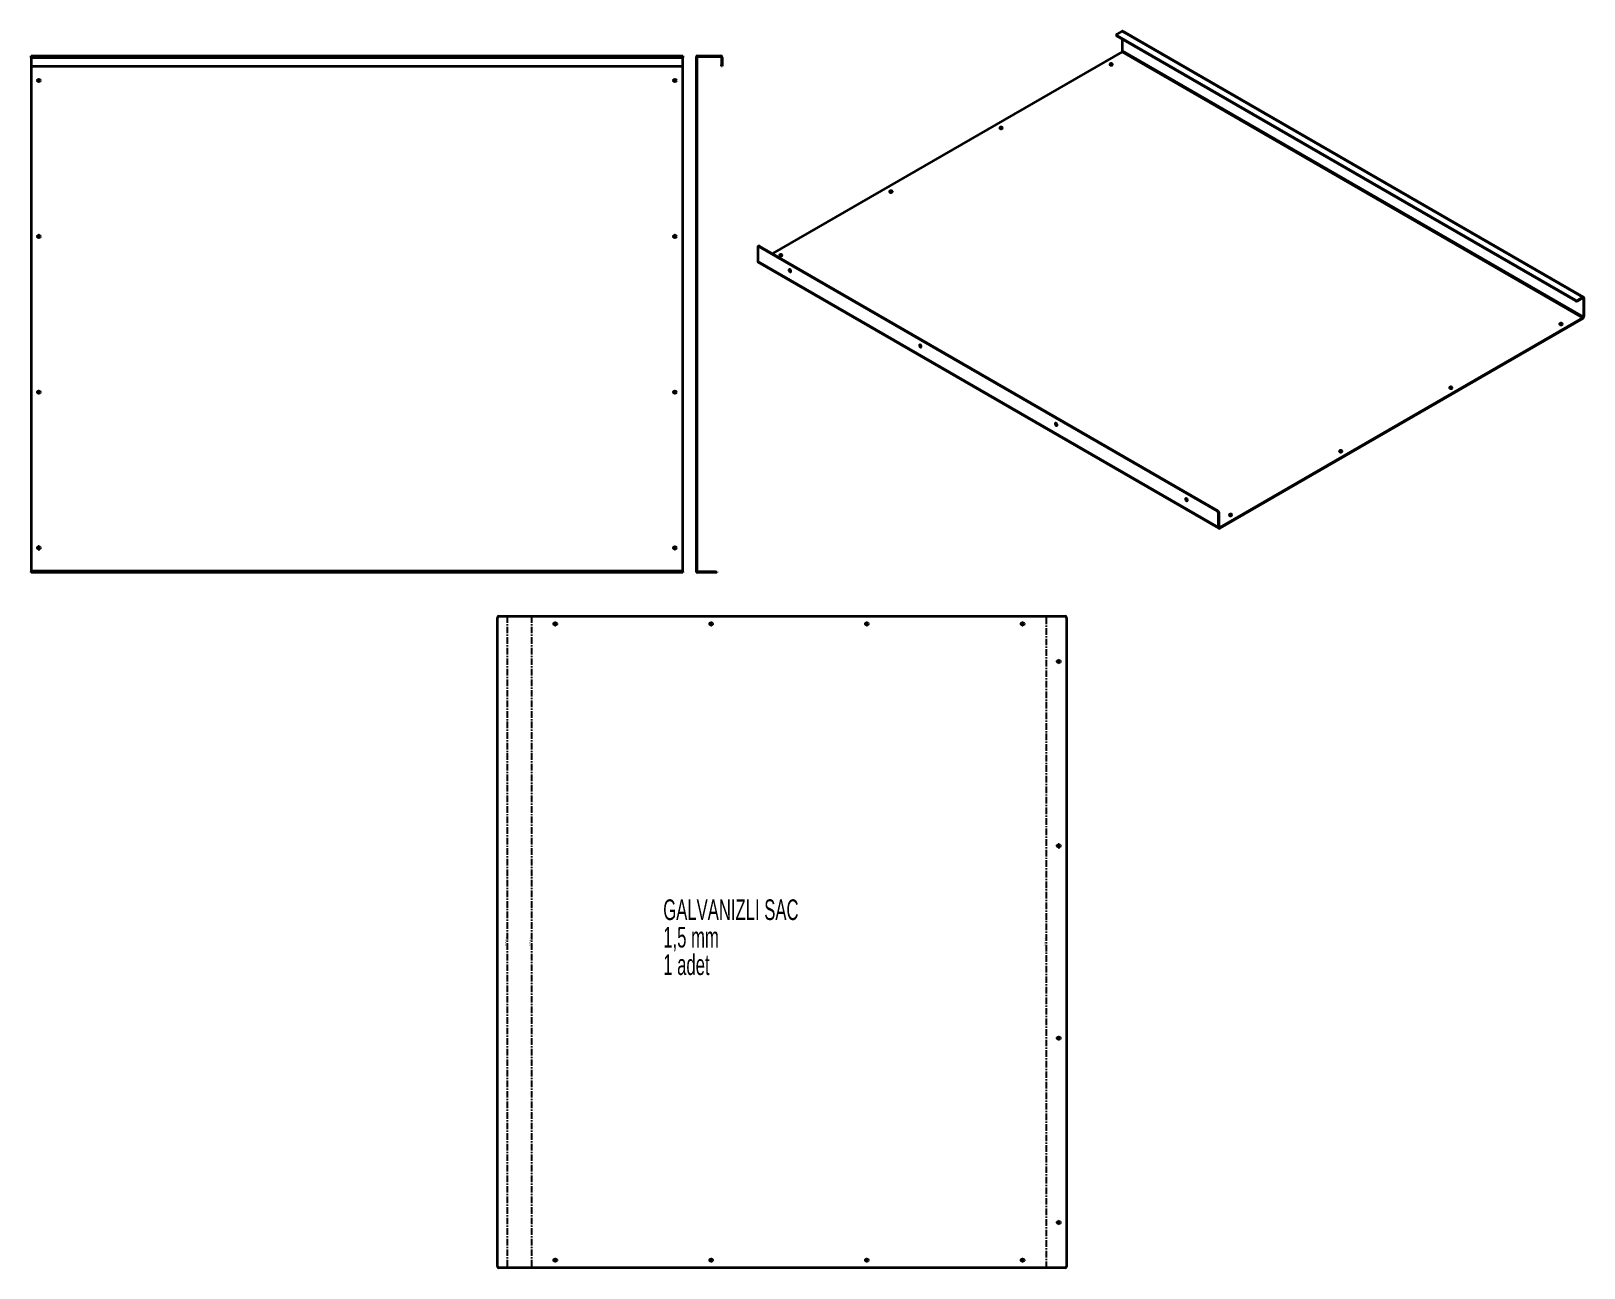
# Model space of a CAD drawing. Header units: millimetres. Extents: x -1335 to 1655, y -1247 to 1134.
import ezdxf

# ---------------------------------------------------------------- set-up
doc = ezdxf.new("R2010")
doc.units = ezdxf.units.MM
doc.linetypes.add('CENTERX2', pattern=[20.32, 12.7, -2.54, 2.54, -2.54])
doc.styles.add('SLDTEXTSTYLE0', font='TXT', dxfattribs={"width": 0.605})
doc.styles.add('SLDTEXTSTYLE1', font='TXT', dxfattribs={"width": 0.5675})

# ---------------------------------------------------------------- blocks, each defined once
blk = doc.blocks.new('SW_NOTE_0')
at = {"color": 0, "linetype": 'Continuous', "lineweight": 0, "attachment_point": 1, "style": 'SLDTEXTSTYLE0'}
for s, insert, char_height in [('GALVANIZLI SAC', (0, 51.2), 39.688), ('1,5 mm', (0, -1.8), 39.69), ('1 adet', (0, -54.7), 39.69)]:
    blk.add_mtext(s, dxfattribs=dict(at, insert=insert, char_height=char_height))
blk = doc.blocks.new('SW_CENTERMARKSYMBOL_0')
at = {"color": 0, "linetype": 'Continuous', "lineweight": 18}
for p, q in [((-5, 0), (-5.25, 0)), ((0, 0), (-2.5, 0)), ((0, 5), (0, 5.25)), ((0, 0), (0, 2.5)), ((0, 0), (0, -2.5)), ((0, 0), (2.5, 0)), ((5, 0), (5.25, 0)), ((0, -5), (0, -5.25))]:
    blk.add_line(p, q, dxfattribs=at)
blk = doc.blocks.new('SW_CENTERMARKSYMBOL_1')
at = {"color": 0, "linetype": 'Continuous', "lineweight": 18}
for p, q in [((-5, 0), (-5.25, 0)), ((0, 0), (-2.5, 0)), ((0, 5), (0, 5.25)), ((0, 0), (0, 2.5)), ((0, 0), (0, -2.5)), ((0, 0), (2.5, 0)), ((5, 0), (5.25, 0)), ((0, -5), (0, -5.25))]:
    blk.add_line(p, q, dxfattribs=at)
blk = doc.blocks.new('SW_CENTERMARKSYMBOL_2')
at = {"color": 0, "linetype": 'Continuous', "lineweight": 18}
for p, q in [((-5, 0), (-5.25, 0)), ((0, 0), (-2.5, 0)), ((0, 5), (0, 5.25)), ((0, 0), (0, 2.5)), ((0, 0), (0, -2.5)), ((0, 0), (2.5, 0)), ((5, 0), (5.25, 0)), ((0, -5), (0, -5.25))]:
    blk.add_line(p, q, dxfattribs=at)
blk = doc.blocks.new('SW_CENTERMARKSYMBOL_3')
at = {"color": 0, "linetype": 'Continuous', "lineweight": 18}
for p, q in [((-5, 0), (-5.25, 0)), ((0, 0), (-2.5, 0)), ((0, 5), (0, 5.25)), ((0, 0), (0, 2.5)), ((0, 0), (0, -2.5)), ((0, 0), (2.5, 0)), ((5, 0), (5.25, 0)), ((0, -5), (0, -5.25))]:
    blk.add_line(p, q, dxfattribs=at)
blk = doc.blocks.new('SW_CENTERMARKSYMBOL_4')
at = {"color": 0, "linetype": 'Continuous', "lineweight": 18}
for p, q in [((-5, 0), (-5.25, 0)), ((0, 0), (-2.5, 0)), ((0, 5), (0, 5.25)), ((0, 0), (0, 2.5)), ((0, 0), (0, -2.5)), ((0, 0), (2.5, 0)), ((5, 0), (5.25, 0)), ((0, -5), (0, -5.25))]:
    blk.add_line(p, q, dxfattribs=at)
blk = doc.blocks.new('SW_CENTERMARKSYMBOL_5')
at = {"color": 0, "linetype": 'Continuous', "lineweight": 18}
for p, q in [((-5, 0), (-5.25, 0)), ((0, 0), (-2.5, 0)), ((0, 5), (0, 5.25)), ((0, 0), (0, 2.5)), ((0, 0), (0, -2.5)), ((0, 0), (2.5, 0)), ((5, 0), (5.25, 0)), ((0, -5), (0, -5.25))]:
    blk.add_line(p, q, dxfattribs=at)
blk = doc.blocks.new('SW_CENTERMARKSYMBOL_6')
at = {"color": 0, "linetype": 'Continuous', "lineweight": 18}
for p, q in [((-5, 0), (-5.25, 0)), ((0, 0), (-2.5, 0)), ((0, 5), (0, 5.25)), ((0, 0), (0, 2.5)), ((0, 0), (0, -2.5)), ((0, 0), (2.5, 0)), ((5, 0), (5.25, 0)), ((0, -5), (0, -5.25))]:
    blk.add_line(p, q, dxfattribs=at)
blk = doc.blocks.new('SW_CENTERMARKSYMBOL_7')
at = {"color": 0, "linetype": 'Continuous', "lineweight": 18}
for p, q in [((-5, 0), (-5.25, 0)), ((0, 0), (-2.5, 0)), ((0, 5), (0, 5.25)), ((0, 0), (0, 2.5)), ((0, 0), (0, -2.5)), ((0, 0), (2.5, 0)), ((5, 0), (5.25, 0)), ((0, -5), (0, -5.25))]:
    blk.add_line(p, q, dxfattribs=at)
blk = doc.blocks.new('SW_CENTERMARKSYMBOL_8')
at = {"color": 0, "linetype": 'Continuous', "lineweight": 18}
for p, q in [((-5, 0), (-5.25, 0)), ((0, 0), (-2.5, 0)), ((0, 5), (0, 5.25)), ((0, 0), (0, 2.5)), ((0, 0), (0, -2.5)), ((0, 0), (2.5, 0)), ((5, 0), (5.25, 0)), ((0, -5), (0, -5.25))]:
    blk.add_line(p, q, dxfattribs=at)
blk = doc.blocks.new('SW_CENTERMARKSYMBOL_9')
at = {"color": 0, "linetype": 'Continuous', "lineweight": 18}
for p, q in [((-5, 0), (-5.25, 0)), ((0, 0), (-2.5, 0)), ((0, 5), (0, 5.25)), ((0, 0), (0, 2.5)), ((0, 0), (0, -2.5)), ((0, 0), (2.5, 0)), ((5, 0), (5.25, 0)), ((0, -5), (0, -5.25))]:
    blk.add_line(p, q, dxfattribs=at)
blk = doc.blocks.new('SW_CENTERMARKSYMBOL_10')
at = {"color": 0, "linetype": 'Continuous', "lineweight": 18}
for p, q in [((-5, 0), (-5.25, 0)), ((0, 0), (-2.5, 0)), ((0, 5), (0, 5.25)), ((0, 0), (0, 2.5)), ((0, 0), (0, -2.5)), ((0, 0), (2.5, 0)), ((5, 0), (5.25, 0)), ((0, -5), (0, -5.25))]:
    blk.add_line(p, q, dxfattribs=at)
blk = doc.blocks.new('SW_CENTERMARKSYMBOL_11')
at = {"color": 0, "linetype": 'Continuous', "lineweight": 18}
for p, q in [((-5, 0), (-5.25, 0)), ((0, 0), (-2.5, 0)), ((0, 5), (0, 5.25)), ((0, 0), (0, 2.5)), ((0, 0), (0, -2.5)), ((0, 0), (2.5, 0)), ((5, 0), (5.25, 0)), ((0, -5), (0, -5.25))]:
    blk.add_line(p, q, dxfattribs=at)
blk = doc.blocks.new('SW_CENTERMARKSYMBOL_12')
at = {"color": 0, "linetype": 'Continuous', "lineweight": 18}
for p, q in [((-5, 0), (-5.25, 0)), ((0, 0), (-2.5, 0)), ((0, 5), (0, 5.25)), ((0, 0), (0, 2.5)), ((0, 0), (0, -2.5)), ((0, 0), (2.5, 0)), ((5, 0), (5.25, 0)), ((0, -5), (0, -5.25))]:
    blk.add_line(p, q, dxfattribs=at)
blk = doc.blocks.new('SW_CENTERMARKSYMBOL_13')
at = {"color": 0, "linetype": 'Continuous', "lineweight": 18}
for p, q in [((-5, 0), (-5.25, 0)), ((0, 0), (-2.5, 0)), ((0, 5), (0, 5.25)), ((0, 0), (0, 2.5)), ((0, 0), (0, -2.5)), ((0, 0), (2.5, 0)), ((5, 0), (5.25, 0)), ((0, -5), (0, -5.25))]:
    blk.add_line(p, q, dxfattribs=at)

msp = doc.modelspace()

# ---------------------------------------------------------------- linework, layer by layer
at = {"color": 7, "linetype": 'Continuous', "lineweight": 35}
for p, q in [((754.9, 1126.9), (754.9, 1125.7)), ((765.7, 1133.9), (755.8, 1128.1)), ((755.8, 1125.7), (1639, 615.8)), ((755.8, 1125.7), (755.8, 1124.5)), ((755.8, 1124.5), (1639, 614.6)), ((765.7, 1133.9), (1653.1, 621.6)), ((766.8, 1096.1), (766.8, 1118.1)), ((1654.6, 621.7), (767.2, 1134)), ((-1335.4, 1083.4), (-1335.4, 1086.4)), ((-1335.4, 1086.4), (-80.4, 1086.4)), ((-1335.4, 1083.4), (-1335.4, 1069.4)), ((-1335.4, 1083.4), (-80.4, 1083.4)), ((-80.4, 1086.4), (-80.4, 1083.4)), ((-80.4, 1069.4), (-80.4, 1083.4)), ((-53, 1083.4), (-54.5, 1083.4)), ((-54.5, 1083.4), (-54.5, 94.4)), ((-53, 1083.4), (-53, 94.4)), ((-51.5, 1084.9), (-51.5, 1086.4)), ((-51.5, 1086.4), (-7.5, 1086.4)), ((-51.5, 1084.9), (-7.5, 1084.9)), ((-7.5, 1084.9), (-7.5, 1086.4)), ((-6, 1083.4), (-4.5, 1083.4)), ((-6, 1083.4), (-6, 1069.4)), ((-4.5, 1083.4), (-4.5, 1069.4)), ((765.7, 1094.3), (92.6, 705.6)), ((765.7, 1094.3), (1653.1, 582)), ((1654.2, 583.8), (766.8, 1096.1)), ((-1335.4, 1069.4), (-1335.4, 94.4)), ((-1332.4, 1066.4), (-83.4, 1066.4)), ((-80.4, 94.4), (-80.4, 1069.4)), ((-6, 1066.4), (-6, 1069.4)), ((-6, 1069.4), (-4.5, 1069.4)), ((-4.5, 1066.4), (-6, 1066.4)), ((-4.5, 1069.4), (-4.5, 1066.4)), ((64.3, 718.3), (64.3, 690.5)), ((66, 720.3), (64.9, 719.7)), ((67.5, 720.1), (66.4, 719.5)), ((949.6, 209.7), (66.4, 719.5)), ((950.6, 210.3), (67.5, 720.1)), ((951.7, 178.2), (64.3, 690.5)), ((64.9, 689.2), (952.3, 176.9)), ((1639, 614.6), (1639, 615.8)), ((1643.2, 615.8), (1653.1, 621.6)), ((1643.2, 614.6), (1653.1, 620.3)), ((1643.2, 615.8), (1643.2, 614.6)), ((1653.1, 620.3), (1653.1, 621.6)), ((1653.1, 620.3), (1654.2, 619.7)), ((1654.2, 619.7), (1655.3, 620.3)), ((1654.2, 619.7), (1654.2, 583.8)), ((1655.3, 620.3), (1655.3, 584.4)), ((953.8, 178.2), (1653.1, 582)), ((953.8, 177), (1653.1, 580.7)), ((1653.1, 582), (1653.1, 580.7)), ((1654.2, 583.8), (1655.3, 584.4)), ((949.6, 209.7), (950.6, 210.3)), ((952.8, 206.6), (951.7, 206)), ((951.7, 178.2), (951.7, 206)), ((952.8, 178.9), (952.8, 206.6)), ((952.8, 178.9), (951.7, 178.2)), ((953.8, 178.2), (952.8, 178.9)), ((953.8, 178.2), (953.8, 177)), ((-1335.4, 94.4), (-1335.4, 92.9)), ((-80.4, 94.4), (-1335.4, 94.4)), ((-1335.4, 91.4), (-1335.4, 92.9)), ((-1335.4, 92.9), (-1332.4, 92.9)), ((-1332.4, 91.4), (-1335.4, 91.4)), ((-1332.4, 92.9), (-1332.4, 91.4)), ((-83.4, 92.9), (-1332.4, 92.9)), ((-83.4, 91.4), (-1332.4, 91.4)), ((-83.4, 91.4), (-83.4, 92.9)), ((-83.4, 92.9), (-80.4, 92.9)), ((-80.4, 91.4), (-83.4, 91.4)), ((-80.4, 92.9), (-80.4, 94.4)), ((-80.4, 92.9), (-80.4, 91.4)), ((-53, 94.4), (-54.5, 94.4)), ((-51.5, 92.9), (-51.5, 91.4)), ((-17.5, 92.9), (-51.5, 92.9)), ((-17.5, 91.4), (-51.5, 91.4)), ((-17.5, 91.4), (-17.5, 92.9)), ((-17.5, 92.9), (-14.5, 92.9)), ((-14.5, 91.4), (-17.5, 91.4)), ((-14.5, 92.9), (-14.5, 91.4)), ((-437.3, -1244.3), (-437.3, 4.7)), ((-434.3, 7.7), (655.7, 7.7)), ((658.7, 4.7), (658.7, -1244.3)), ((655.7, -1247.3), (-434.3, -1247.3))]:
    msp.add_line(p, q, dxfattribs=at)
at = {"color": 7, "linetype": 'CENTERX2'}
for p, q in [((-418.8, 7.7), (-418.8, -1247.3)), ((-371.8, 7.7), (-371.8, -1247.3)), ((620.2, -1247.3), (620.2, 7.7))]:
    msp.add_line(p, q, dxfattribs=at)
at = {"color": 7, "linetype": 'Continuous', "lineweight": 35, "flags": 128}
for points in [[(742.9, 1068.8), (743.8, 1068.5), (744.7, 1068.4), (745.7, 1068.5), (746.6, 1068.7), (747.3, 1069.2), (747.6, 1069.7), (747.5, 1070.3), (747.1, 1070.9), (746.4, 1071.3), (745.5, 1071.5), (744.5, 1071.5), (743.5, 1071.4), (742.7, 1071), (742.3, 1070.5), (742.1, 1069.9), (742.3, 1069.3), (742.9, 1068.8)], [(530.8, 946.4), (531.6, 946.1), (532.6, 945.9), (533.6, 946), (534.5, 946.3), (535.1, 946.7), (535.5, 947.3), (535.4, 947.9), (535, 948.4), (534.3, 948.8), (533.4, 949.1), (532.3, 949.1), (531.4, 948.9), (530.6, 948.5), (530.1, 948), (530, 947.4), (530.2, 946.9), (530.8, 946.4)], [(318.7, 823.9), (319.5, 823.6), (320.5, 823.5), (321.5, 823.5), (322.4, 823.8), (323, 824.3), (323.3, 824.8), (323.3, 825.4), (322.9, 825.9), (322.2, 826.4), (321.2, 826.6), (320.2, 826.6), (319.3, 826.4), (318.5, 826.1), (318, 825.6), (317.9, 825), (318.1, 824.4), (318.7, 823.9)], [(106.5, 701.5), (107.4, 701.1), (108.3, 701), (109.3, 701.1), (110.2, 701.4), (110.9, 701.8), (111.2, 702.4), (111.1, 702.9), (110.7, 703.5), (110, 703.9), (109.1, 704.1), (108.1, 704.2), (107.1, 704), (106.4, 703.6), (105.9, 703.1), (105.7, 702.5), (106, 701.9), (106.5, 701.5)], [(128.1, 671.7), (128, 672.6), (127.6, 673.5), (127, 674.3), (126.3, 674.9), (125.6, 675.3), (125, 675.3), (124.5, 674.9), (124.2, 674.3), (124.2, 673.5), (124.5, 672.6), (125, 671.7), (125.6, 670.9), (126.3, 670.4), (127, 670.3), (127.6, 670.4), (128, 670.9), (128.1, 671.7)], [(125.3, 674.5), (125.4, 675.3), (125.4, 675.3)], [(1609.1, 568.8), (1610, 568.5), (1610.9, 568.3), (1611.9, 568.4), (1612.8, 568.7), (1613.5, 569.1), (1613.8, 569.7), (1613.7, 570.3), (1613.3, 570.8), (1612.6, 571.2), (1611.7, 571.5), (1610.7, 571.5), (1609.7, 571.3), (1609, 570.9), (1608.5, 570.4), (1608.3, 569.8), (1608.6, 569.3), (1609.1, 568.8)], [(379.1, 526.8), (379, 527.6), (378.6, 528.6), (378, 529.4), (377.3, 530), (376.6, 530.3), (376, 530.3), (375.5, 530), (375.3, 529.4), (375.3, 528.6), (375.5, 527.6), (376, 526.8), (376.6, 526), (377.3, 525.5), (378, 525.4), (378.6, 525.5), (379, 526), (379.1, 526.8)], [(376.3, 529.6), (376.4, 530.3), (376.4, 530.4)], [(1397, 446.3), (1397.8, 446), (1398.8, 445.9), (1399.8, 446), (1400.7, 446.2), (1401.3, 446.7), (1401.7, 447.2), (1401.6, 447.8), (1401.2, 448.4), (1400.5, 448.8), (1399.6, 449), (1398.6, 449), (1397.6, 448.8), (1396.8, 448.5), (1396.3, 448), (1396.2, 447.4), (1396.4, 446.8), (1397, 446.3)], [(640.7, 375.7), (640.6, 376.6), (640.2, 377.5), (639.7, 378.4), (639, 379), (638.3, 379.3), (637.6, 379.3), (637.1, 379), (636.9, 378.4), (636.9, 377.5), (637.1, 376.6), (637.6, 375.7), (638.3, 375), (639, 374.5), (639.7, 374.3), (640.2, 374.5), (640.6, 375), (640.7, 375.7)], [(637.9, 378.6), (638, 379.3), (638.1, 379.3)], [(1184.9, 323.9), (1185.7, 323.5), (1186.7, 323.4), (1187.7, 323.5), (1188.6, 323.8), (1189.2, 324.2), (1189.5, 324.8), (1189.5, 325.4), (1189.1, 325.9), (1188.4, 326.3), (1187.4, 326.5), (1186.4, 326.6), (1185.5, 326.4), (1184.7, 326), (1184.2, 325.5), (1184.1, 324.9), (1184.3, 324.4), (1184.9, 323.9)], [(891.8, 230.8), (891.6, 231.7), (891.3, 232.6), (890.7, 233.4), (890, 234.1), (889.3, 234.4), (888.6, 234.4), (888.2, 234.1), (887.9, 233.4), (887.9, 232.6), (888.2, 231.7), (888.6, 230.8), (889.3, 230.1), (890, 229.6), (890.7, 229.4), (891.3, 229.6), (891.6, 230.1), (891.8, 230.8)], [(888.9, 233.7), (889.1, 234.4), (889.1, 234.4)], [(972.7, 201.4), (973.6, 201.1), (974.5, 200.9), (975.5, 201), (976.4, 201.3), (977.1, 201.8), (977.4, 202.3), (977.3, 202.9), (976.9, 203.4), (976.2, 203.8), (975.3, 204.1), (974.3, 204.1), (973.3, 203.9), (972.6, 203.5), (972.1, 203), (971.9, 202.5), (972.2, 201.9), (972.7, 201.4)]]:
    msp.add_lwpolyline(points, dxfattribs=at)
at = {"color": 7, "linetype": 'Continuous', "lineweight": 35}
for centre in [(-1320.4, 1038.9), (-95.4, 1038.9), (-1320.4, 738.9), (-95.4, 738.9), (-1320.4, 438.9), (-95.4, 438.9), (-1320.4, 138.9), (-95.4, 138.9), (-325.8, -7.3), (-25.8, -7.3), (274.2, -7.3), (574.2, -7.3), (643.7, -79.8), (643.7, -434.8), (643.7, -804.8), (643.7, -1159.8), (-325.8, -1232.3), (-25.8, -1232.3), (274.2, -1232.3), (574.2, -1232.3)]:
    msp.add_circle(centre, 2.75, dxfattribs=at)
for centre, radius, start, end in [((756.4, 1125.8), 1.51, 185.6948, 245.6253), ((756.3, 1126.9), 1.31, 110.7834, 249.2166), ((766.6, 1132.6), 1.51, 65.6929, 125.6176), ((-51.5, 1083.4), 3, 90, 180), ((-51.5, 1083.4), 1.5, 90, 180), ((-7.5, 1083.4), 3, 0, 90), ((-7.5, 1083.4), 1.5, 0, 90), ((764.5, 1096.2), 2.31, 302.6055, 357.3945), ((-1332.4, 1069.4), 3, 180, 270), ((-83.4, 1069.4), 3, 270, 0), ((744.9, 1066.8), 3.58, 44.8531, 135.1469), ((532.7, 944.4), 3.58, 44.8531, 135.1469), ((320.6, 821.9), 3.58, 44.8531, 135.1469), ((65.6, 718.5), 1.31, 50.7967, 189.214), ((66.6, 718.9), 1.51, 54.3824, 114.3071), ((65.7, 690.4), 1.48, 173.7012, 234.9867), ((108.5, 699.4), 3.58, 44.8531, 135.1469), ((128.9, 674.4), 3.65, 178.3449, 254.6462), ((1641.1, 619.9), 4.61, 242.6097, 297.3903), ((1641.1, 618.7), 4.61, 242.6097, 297.3903), ((1654, 620.5), 1.31, 350.786, 129.2033), ((1653.6, 619.8), 0.655, 350.786, 129.2033), ((1611.1, 566.8), 3.58, 44.8531, 135.1469), ((1650.7, 584.6), 4.61, 302.6055, 357.3945), ((1651.9, 583.9), 2.31, 302.6055, 357.3945), ((379.9, 529.5), 3.65, 178.3449, 254.6462), ((1398.9, 444.3), 3.58, 44.8531, 135.1469), ((641.6, 378.5), 3.65, 178.3449, 254.6462), ((1186.8, 321.9), 3.58, 44.8531, 135.1469), ((892.6, 233.6), 3.65, 178.3449, 254.6462), ((947.1, 205.8), 4.61, 2.6055, 57.3945), ((948.1, 206.4), 4.61, 2.6055, 57.3945), ((974.7, 199.4), 3.58, 44.8531, 135.1469), ((953, 178), 1.31, 170.786, 309.2033), ((953.4, 178.8), 0.655, 170.786, 309.2033), ((-51.5, 94.4), 3, 180, 270), ((-51.5, 94.4), 1.5, 180, 270), ((-434.3, 4.7), 3, 90, 180), ((655.7, 4.7), 3, 0, 90), ((-434.3, -1244.3), 3, 180, 270), ((655.7, -1244.3), 3, 270, 0)]:
    msp.add_arc(centre, radius, start, end, dxfattribs=at)

# ---------------------------------------------------------------- block references
at = {"color": 7, "linetype": 'Continuous', "lineweight": 0}
for name, p in [('SW_CENTERMARKSYMBOL_1', (-1320.4, 438.9)), ('SW_CENTERMARKSYMBOL_0', (-1320.4, 138.9)), ('SW_NOTE_0', (-117.9, -588.9))]:
    msp.add_blockref(name, p, dxfattribs=at)
at = {"color": 7, "linetype": 'Continuous', "lineweight": 18}
for name, p in [('SW_CENTERMARKSYMBOL_6', (-325.8, -7.3)), ('SW_CENTERMARKSYMBOL_7', (-25.8, -7.3)), ('SW_CENTERMARKSYMBOL_8', (274.2, -7.3)), ('SW_CENTERMARKSYMBOL_9', (574.2, -7.3)), ('SW_CENTERMARKSYMBOL_4', (643.7, -79.8)), ('SW_CENTERMARKSYMBOL_3', (643.7, -434.8)), ('SW_CENTERMARKSYMBOL_5', (643.7, -804.8)), ('SW_CENTERMARKSYMBOL_2', (643.7, -1159.8)), ('SW_CENTERMARKSYMBOL_13', (-325.8, -1232.3)), ('SW_CENTERMARKSYMBOL_12', (-25.8, -1232.3)), ('SW_CENTERMARKSYMBOL_11', (274.2, -1232.3)), ('SW_CENTERMARKSYMBOL_10', (574.2, -1232.3))]:
    msp.add_blockref(name, p, dxfattribs=at)

# ---------------------------------------------------------------- texts
at = {"color": 7, "linetype": 'Continuous', "lineweight": 0, "char_height": 3, "attachment_point": 2, "rotation": 90, "style": 'SLDTEXTSTYLE1'}
for insert in [(-422.7, -620.6), (-375.7, -620.6), (616.3, -620.6)]:
    msp.add_mtext('UP  90°  R 1.5', dxfattribs=dict(at, insert=insert))

doc.saveas('drawing.dxf')
